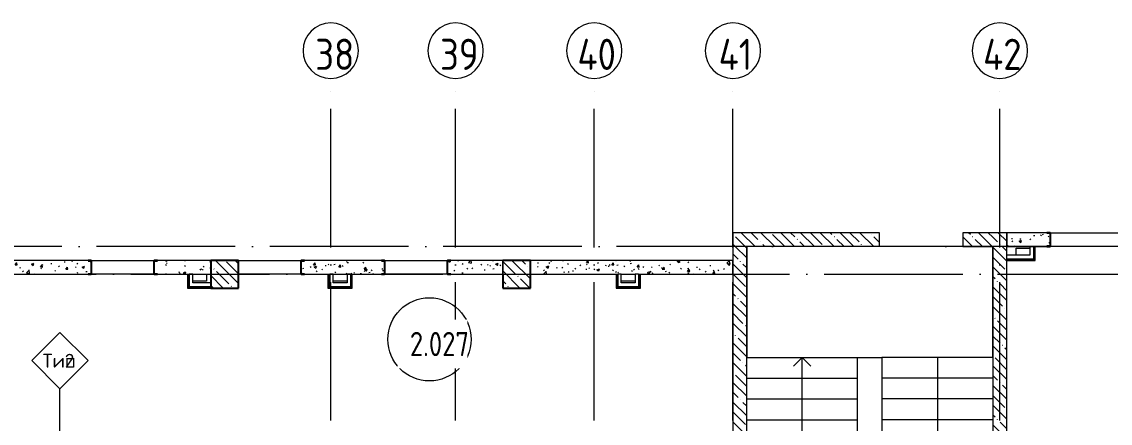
# Model space of a CAD drawing. Header units: millimetres. Extents: x -68946 to 288321, y -402657 to 324925.
# Drawn here: x 154953 to 170650, y -64760 to -58965 of the extents above; entities that cross this region are included whole.
import ezdxf

# ---------------------------------------------------------------- set-up
doc = ezdxf.new("R2010")
doc.units = ezdxf.units.MM
doc.linetypes.add('ADSK_Линия сетки', pattern=[2500, 2000, -250, 0, -250])
for name, color, linetype, lineweight in [('A-AREA-____-IDEN', 250, 'Continuous', 9), ('A-FLOR-____-OTLN', 192, 'Continuous', 9), ('A-WALL-____-IDEN', 250, 'Continuous', 9), ('A-WALL-____-MCUT', 250, 'Continuous', 13), ('A-WALL-____-PATT', 250, 'Continuous', 13), ('A-WALL-FNSH-MCUT', 250, 'Continuous', 13), ('I-WALL-____-OTLN', 250, 'Continuous', 9), ('S-COLS-____-MCUT', 250, 'Continuous', 25), ('S-COLS-____-OTLN', 250, 'Continuous', 9), ('S-GRID-____-IDEN', 250, 'Continuous', 9), ('S-GRID-____-OTLN', 250, 'Continuous', 9), ('S-STRS-____-OTLN', 250, 'Continuous', 5)]:
    doc.layers.add(name, color=color, linetype=linetype, lineweight=lineweight)
doc.styles.add('GOST Common', font='', dxfattribs={"width": 0.9, "height": 350})
doc.styles.add('ISOCPEUR', font='isocpeur.ttf', dxfattribs={"width": 0.8, "height": 100})
doc.styles.add('ISOCPEUR_3', font='isocpeur.ttf', dxfattribs={"height": 250})
doc.styles.get('GOST Common').set_extended_font_data('GOST Common')
pattern_1 = [(135, (28708.77, -120984.93), (-142.5612, -142.5612), []), (135, (28851.33, -120984.93), (-142.5612, -142.5612), [252.016, -50.403, 3.353, -47.05])]
pattern_2 = [(50, (28708.77, -120984.93), (364.36793, -31.8783), [38.1, -419.1]), (355, (28708.77, -120984.93), (-70.48585, 382.1133), [30.48, -335.28]), (100.451, (28739.14, -120987.6), (293.885, 350.2334), [32.38, -356.18]), (46.184, (28708.77, -120883.33), (542.1585, -84.0858), [57.15, -628.65]), (96.636, (28753.95, -120890.34), (474.8049, 494.8554), [48.57, -534.27]), (351.184, (28708.8, -120883.33), (474.8102, 494.85), [45.72, -502.92]), (21, (28759.57, -120908.73), (303.22847, -204.53046), [38.1, -419.1]), (326, (28759.57, -120908.73), (123.6039, 368.376), [30.48, -335.28]), (71.451, (28784.84, -120925.78), (426.8341, 163.8427), [32.38, -356.18]), (37.5, (28708.77, -120984.93), (6.17665, 169.11015), [16.764, -314.452, 16.764, -323.596, -336.55]), (37.5, (28708.77, -120984.93), (6.17665, 169.11015), [-671.576, 16.764, -319.786]), (7.5, (28708.77, -120984.93), (133.63888, 200.3615), [16.764, -177.292, 16.764, -306.832, -128.27]), (7.5, (28708.77, -120984.93), (133.63888, 200.3615), [-517.652, 16.764, -111.506]), (327.5, (28595.49, -120984.93), (271.18182, -11.45836), [16.764, -110.236, 16.764, -379.476, -525.78]), (327.5, (28595.49, -120984.93), (271.18182, -11.45836), [-523.24, 16.764, -509.016]), (317.5, (28544.7, -120984.93), (296.2585, 50.85285), [16.764, -148.336, 16.764, -246.38, -373.38]), (317.5, (28544.7, -120984.93), (296.2585, 50.85285), [-428.244, 16.764, -356.616])]

# ---------------------------------------------------------------- blocks, each defined once
blk = doc.blocks.new('ADSK_КолоннаНесущая_Швеллер_Гнутый_ГОСТ 8278-83 - 200х50х4_таб_1 2-38569602-АР1_Кладочный план 2 этажа С2и3')
at = {"layer": 'S-COLS-____-MCUT'}
for p, q in [((-10.1, 90), (-10.1, -90)), ((-6.1, -90), (-6.1, 90)), ((39.9, 100), (-0.1, 100)), ((-0.1, 96), (39.9, 96)), ((39.9, 96), (39.9, 100)), ((39.9, -96), (-0.1, -96)), ((-0.1, -100), (39.9, -100)), ((39.9, -100), (39.9, -96))]:
    blk.add_line(p, q, dxfattribs=at)
for centre, radius, start, end in [((-0.1, 90), 10, 90, 180), ((-0.1, 90), 6, 90, 180), ((-0.1, -90), 10, 180, 270), ((-0.1, -90), 6, 180, 270)]:
    blk.add_arc(centre, radius, start, end, dxfattribs=at)
blk = doc.blocks.new('Ось сетки - Круг_Ø8 мм-39983606-АР1_Кладочный план 2 этажа С2и3')
at = {"layer": 'S-GRID-____-IDEN'}
for start, end in [(360, 180), (180, 360)]:
    blk.add_arc((0, 0), 4, start, end, dxfattribs=at)
blk = doc.blocks.new('AAR_СКБ_Марка_Помещения_мал - Номер-28977439-АР1_Кладочный план 2 этажа С2и3')
at = {"layer": 'A-AREA-____-IDEN'}
blk.add_circle((-0.028, 0), 3, dxfattribs=at)
blk = doc.blocks.new('ADSK_Марка_Стена - Типоразмер_ADSK_Марка-30564887-АР1_Кладочный план 2 этажа С2и3')
at = {"layer": 'A-WALL-____-IDEN'}
for p, q in [((-0.16, 4.37), (-4.21, 0.31)), ((3.9, 0.31), (-0.16, 4.37)), ((-4.21, 0.31), (-0.16, -3.74)), ((-0.16, -3.74), (3.9, 0.31))]:
    blk.add_line(p, q, dxfattribs=at)

msp = doc.modelspace()

# ---------------------------------------------------------------- hatches: boundary and pattern name
at = {"layer": 'A-WALL-____-PATT', "lineweight": 15}
h = msp.add_hatch(dxfattribs=at)
h.set_pattern_fill('FP_40', color=256, style=0, pattern_type=2)
h.set_pattern_definition(pattern_1)
h.paths.add_polyline_path([(168958.2503, -62209.9342), (168958.2503, -62009.9342), (168523.7722, -62009.9342), (168523.7722, -62209.9342)])
h.paths.add_polyline_path([(165208.7722, -62209.9342), (167323.7722, -62209.9342), (167323.7722, -62009.9342), (165208.7722, -62009.9342)])
h = msp.add_hatch(dxfattribs=at)
h.set_pattern_fill('FP_40', color=256, style=0, pattern_type=2)
h.set_pattern_definition(pattern_1)
h.paths.add_polyline_path([(169158.2503, -71089.9336), (169158.2503, -70739.9336), (168958.2503, -70739.9336), (168958.2503, -71089.9336)])
h.paths.add_polyline_path([(169158.2503, -69099.9336), (169158.2503, -62009.9342), (168958.2503, -62009.9342), (168958.2503, -69099.9336)])
h = msp.add_hatch(dxfattribs=at)
h.set_pattern_fill('FP_83', color=256, style=0, pattern_type=2)
h.set_pattern_definition(pattern_2)
h.paths.add_polyline_path([(169157.7503, -62209.9342), (169787.7717, -62209.9342), (169787.7717, -62009.9342), (169157.7503, -62009.9342), (169157.7503, -62027.0009)])
h.paths.add_polyline_path([(173087.7717, -62209.9342), (173758.7503, -62209.9342), (173758.7503, -62009.9342), (173087.7717, -62009.9342)])
h = msp.add_hatch(dxfattribs=at)
h.set_pattern_fill('FP_40', color=256, style=0, pattern_type=2)
h.set_pattern_definition(pattern_1)
h.paths.add_polyline_path([(165407.2722, -70889.9336), (165407.2722, -62209.9342), (165207.2722, -62209.9342), (165207.2722, -70889.9336)])
h = msp.add_hatch(dxfattribs=at)
h.set_pattern_fill('FP_83', color=256, style=0, pattern_type=2)
h.set_pattern_definition(pattern_2)
h.paths.add_polyline_path([(157678.7503, -62609.9347), (157678.7503, -62409.9347), (156858.7722, -62409.9346), (156858.7722, -62609.9346), (157418.7722, -62609.9347)])
h.paths.add_polyline_path([(155958.7722, -62609.9345), (155958.7722, -62409.9345), (154758.7717, -62409.9344), (154758.7717, -62609.9344), (154984.0024, -62609.9344)])
h.paths.add_polyline_path([(153858.7717, -62609.9343), (153858.7717, -62409.9343), (153058.7503, -62409.9342), (153058.7503, -62609.9342), (153559.5296, -62609.9342)])
h = msp.add_hatch(dxfattribs=at)
h.set_pattern_fill('FP_83', color=256, style=0, pattern_type=2)
h.set_pattern_definition(pattern_2)
h.paths.add_polyline_path([(159706.2722, -62609.9336), (160188.7722, -62609.9336), (160188.7722, -62409.9336), (158978.7503, -62409.9336), (158978.7503, -62609.9336), (159693.7722, -62609.9336)])
h.paths.add_polyline_path([(161088.7722, -62609.9336), (161888.7503, -62609.9336), (161888.7503, -62409.9336), (161088.7722, -62409.9336)])
h = msp.add_hatch(dxfattribs=at)
h.set_pattern_fill('FP_83', color=256, style=0, pattern_type=2)
h.set_pattern_definition(pattern_2)
h.paths.add_polyline_path([(165208.7503, -62609.9336), (165208.7503, -62409.9336), (162288.7503, -62409.9336), (162288.7503, -62609.9336), (164955.3124, -62609.9336)])
at = {"layer": 'S-COLS-____-OTLN', "lineweight": 5}
h = msp.add_hatch(dxfattribs=at)
h.set_pattern_fill('FP_40', color=256, style=0, pattern_type=2)
h.set_pattern_definition(pattern_1)
h.paths.add_polyline_path([(157678.7503, -62809.9347), (158078.7503, -62809.9347), (158078.7503, -62409.9347), (157678.7503, -62409.9347)])
h = msp.add_hatch(dxfattribs=at)
h.set_pattern_fill('FP_40', color=256, style=0, pattern_type=2)
h.set_pattern_definition(pattern_1)
h.paths.add_polyline_path([(162288.7503, -62809.9347), (162288.7503, -62409.9347), (161888.7503, -62409.9347), (161888.7503, -62809.9347), (162106.3667, -62809.9347)])

# ---------------------------------------------------------------- linework, layer by layer
at = {"layer": 'A-FLOR-____-OTLN'}
for p, q in [((169291.2284, -62334.9342), (169291.2284, -62234.9347)), ((169291.2284, -62234.9347), (169491.2284, -62234.9347)), ((157618.7722, -62609.9347), (157618.7722, -62709.9336)), ((157618.7722, -62709.9336), (157418.7722, -62709.9336)), ((159643.7722, -62709.9336), (159443.7722, -62709.9336)), ((163798.7722, -62709.9336), (163598.7722, -62709.9336))]:
    msp.add_line(p, q, dxfattribs=at)
at = {"layer": 'A-WALL-____-IDEN'}
msp.add_line((155502.3629, -66114.9336), (155502.3629, -64261.5498), dxfattribs=at)
at = {"layer": 'A-WALL-____-MCUT', "color": 7, "lineweight": 15}
for p, q in [((167323.7722, -62009.9342), (165208.7722, -62009.9342)), ((165208.7722, -62009.9342), (165208.7722, -62209.9342)), ((167323.7722, -62209.9342), (167323.7722, -62009.9342)), ((168958.2503, -62009.9342), (168523.7722, -62009.9342)), ((168523.7722, -62009.9342), (168523.7722, -62209.9342)), ((169158.2503, -62009.9342), (168958.2503, -62009.9342)), ((169787.7717, -62009.9342), (169157.7503, -62009.9342)), ((169157.7503, -62009.9342), (169157.7503, -62209.9342)), ((169158.2503, -69069.9336), (169158.2503, -62009.9342)), ((169787.7717, -62209.9342), (169787.7717, -62009.9342)), ((167323.7722, -62209.9342), (165207.2722, -62209.9342)), ((165207.2722, -62209.9342), (165207.2722, -71089.9336)), ((165407.2722, -70889.9336), (165407.2722, -62209.9342)), ((168523.7722, -62209.9342), (168958.2503, -62209.9342)), ((168958.2503, -62209.9342), (168958.2503, -69069.9336)), ((169157.7503, -62209.9342), (169787.7717, -62209.9342)), ((155958.7722, -62409.9345), (154758.7717, -62409.9344)), ((155958.7722, -62609.9345), (155958.7722, -62409.9345)), ((157678.7503, -62409.9347), (156858.7722, -62409.9346)), ((156858.7722, -62409.9346), (156858.7722, -62609.9346)), ((157678.7503, -62609.9347), (157678.7503, -62409.9347)), ((160188.7722, -62409.9336), (158978.7503, -62409.9336)), ((158978.7503, -62409.9336), (158978.7503, -62609.9336)), ((160188.7722, -62609.9336), (160188.7722, -62409.9336)), ((161888.7503, -62409.9336), (161088.7722, -62409.9336)), ((161088.7722, -62409.9336), (161088.7722, -62609.9336)), ((165208.7503, -62409.9336), (162288.7503, -62409.9336)), ((162288.7503, -62409.9336), (162288.7503, -62609.9336)), ((165208.7503, -62609.9336), (165208.7503, -62409.9336)), ((154758.7717, -62609.9344), (155958.7722, -62609.9345)), ((156858.7722, -62609.9346), (157368.7722, -62609.9347)), ((157418.7722, -62609.9347), (157678.7503, -62609.9347)), ((158978.7503, -62609.9336), (159393.7722, -62609.9336)), ((159443.7722, -62609.9336), (159643.7722, -62609.9336)), ((159693.7722, -62609.9336), (160188.7722, -62609.9336)), ((161088.7722, -62609.9336), (161888.7503, -62609.9336)), ((162288.7503, -62609.9336), (163548.7722, -62609.9336)), ((163598.7722, -62609.9336), (163798.7722, -62609.9336)), ((163848.7722, -62609.9336), (165208.7503, -62609.9336))]:
    msp.add_line(p, q, dxfattribs=at)
at = {"layer": 'A-WALL-____-MCUT', "color": 30, "lineweight": 15}
for p, q in [((169541.2284, -62209.9342), (169491.2284, -62209.9342)), ((169491.2284, -62209.9342), (169491.2284, -62334.9342)), ((169541.2284, -62209.9342), (169541.2284, -62384.9342)), ((169491.2284, -62334.9342), (169158.2503, -62334.9342)), ((169158.2503, -62384.9342), (169541.2284, -62384.9342)), ((157368.7722, -62609.9347), (157368.7722, -62784.9347)), ((157418.7722, -62734.9347), (157418.7722, -62609.9347)), ((159393.7722, -62609.9336), (159393.7722, -62784.9347)), ((159443.7722, -62734.9347), (159443.7722, -62609.9336)), ((159643.7722, -62609.9336), (159643.7722, -62734.9347)), ((159693.7722, -62609.9336), (159693.7722, -62784.9347)), ((163548.7722, -62609.9336), (163548.7722, -62784.9347)), ((163598.7722, -62734.9347), (163598.7722, -62609.9336)), ((163798.7722, -62609.9336), (163798.7722, -62734.9347)), ((163848.7722, -62609.9336), (163848.7722, -62784.9347)), ((157368.7722, -62784.9347), (157678.7503, -62784.9347)), ((157678.7503, -62734.9347), (157418.7722, -62734.9347)), ((157678.7503, -62784.9347), (157678.7503, -62734.9347)), ((159393.7722, -62784.9347), (159693.7722, -62784.9347)), ((159643.7722, -62734.9347), (159443.7722, -62734.9347)), ((163548.7722, -62784.9347), (163848.7722, -62784.9347)), ((163798.7722, -62734.9347), (163598.7722, -62734.9347))]:
    msp.add_line(p, q, dxfattribs=at)
at = {"layer": 'A-WALL-____-MCUT', "color": 42, "lineweight": 15}
for p, q in [((169553.7284, -62209.9342), (169553.7284, -62397.4342)), ((169158.2503, -62397.4342), (169553.7284, -62397.4342)), ((157356.2722, -62609.9347), (157356.2722, -62797.4347)), ((157418.7722, -62609.9347), (157368.7722, -62609.9347)), ((159381.2722, -62609.9336), (159381.2722, -62797.4347)), ((159443.7722, -62609.9336), (159393.7722, -62609.9336)), ((159693.7722, -62609.9336), (159643.7722, -62609.9336)), ((159706.2722, -62609.9336), (159706.2722, -62797.4347)), ((163536.2722, -62609.9336), (163536.2722, -62797.4347)), ((163598.7722, -62609.9336), (163548.7722, -62609.9336)), ((163848.7722, -62609.9336), (163798.7722, -62609.9336)), ((163861.2722, -62609.9336), (163861.2722, -62797.4347)), ((157356.2722, -62797.4347), (157678.7503, -62797.4347)), ((159381.2722, -62797.4347), (159706.2722, -62797.4347)), ((163536.2722, -62797.4347), (163861.2722, -62797.4347))]:
    msp.add_line(p, q, dxfattribs=at)
at = {"layer": 'A-WALL-____-MCUT', "lineweight": 15}
msp.add_line((161888.7503, -62609.9336), (161888.7503, -62409.9336), dxfattribs=at)
at = {"layer": 'A-WALL-FNSH-MCUT', "lineweight": 15}
for p, q in [((169566.2284, -62209.9342), (169541.2284, -62209.9342)), ((169566.2284, -62409.9342), (169566.2284, -62209.9342)), ((169158.2503, -62409.9342), (169566.2284, -62409.9342)), ((157343.7722, -62609.9347), (157343.7722, -62809.9347)), ((159368.7722, -62609.9336), (159368.7722, -62809.9347)), ((159718.7722, -62809.9347), (159718.7722, -62609.9336)), ((163523.7722, -62609.9336), (163523.7722, -62809.9347)), ((163873.7722, -62809.9347), (163873.7722, -62609.9336)), ((157678.7503, -62809.9347), (157678.7503, -62784.9347)), ((157343.7722, -62809.9347), (157678.7503, -62809.9347)), ((159368.7722, -62809.9347), (159718.7722, -62809.9347)), ((163523.7722, -62809.9347), (163873.7722, -62809.9347))]:
    msp.add_line(p, q, dxfattribs=at)
at = {"layer": 'I-WALL-____-OTLN', "lineweight": 15}
for p, q in [((169787.7717, -62009.9342), (173087.7717, -62009.9342)), ((173087.7717, -62209.9342), (169787.7717, -62209.9342)), ((155958.7722, -62409.9345), (156858.7722, -62409.9346)), ((158078.7503, -62409.9336), (158978.7503, -62409.9336)), ((160188.7722, -62409.9336), (161088.7722, -62409.9336)), ((156858.7722, -62609.9346), (155958.7722, -62609.9345)), ((158978.7503, -62609.9336), (158078.7503, -62609.9336)), ((161088.7722, -62609.9336), (160188.7722, -62609.9336))]:
    msp.add_line(p, q, dxfattribs=at)
at = {"layer": 'S-COLS-____-MCUT'}
for p, q in [((158078.7503, -62409.9347), (157678.7503, -62409.9347)), ((157678.7503, -62409.9347), (157678.7503, -62809.9347)), ((158078.7503, -62809.9347), (158078.7503, -62409.9347)), ((162288.7503, -62409.9347), (161888.7503, -62409.9347)), ((162288.7503, -62809.9347), (162288.7503, -62409.9347)), ((161888.7503, -62609.9336), (161888.7503, -62809.9347)), ((157678.7503, -62809.9347), (158078.7503, -62809.9347)), ((161888.7503, -62809.9347), (162288.7503, -62809.9347))]:
    msp.add_line(p, q, dxfattribs=at)
at = {"layer": 'S-COLS-____-OTLN'}
msp.add_line((161888.7503, -62409.9347), (161888.7503, -62609.9336), dxfattribs=at)
at = {"layer": 'S-GRID-____-OTLN', "linetype": 'ADSK_Линия сетки'}
for p, q in [((159408.7722, -124723.7741), (159408.7722, -59782.9296)), ((161208.7722, -124723.7741), (161208.7722, -59782.9296)), ((163208.7722, -124723.7747), (163208.7722, -59782.9296)), ((165208.7722, -124723.7741), (165208.7722, -59782.9296)), ((169058.7722, -124723.7741), (169058.7722, -59782.9296)), ((185529.6518, -62209.9342), (128028.7722, -62209.9342)), ((94022.7944, -62609.9342), (184259.6518, -62609.9342))]:
    msp.add_line(p, q, dxfattribs=at)
at = {"layer": 'S-STRS-____-OTLN'}
for p, q in [((165408.7722, -62209.9342), (165408.7722, -63809.9347)), ((168523.7722, -62209.9342), (167323.7722, -62209.9342)), ((168957.7503, -63809.9347), (168957.7503, -62209.9342)), ((165407.2722, -63809.9347), (167007.2722, -63809.9347)), ((165407.2722, -63809.9347), (167007.2722, -63809.9347)), ((167007.2722, -63809.9347), (167008.7722, -63809.9347)), ((167007.2722, -64109.9347), (167007.2722, -63809.9347)), ((167008.7722, -63809.9347), (167357.7503, -63809.9347)), ((168957.7503, -63809.9347), (167357.7503, -63809.9347)), ((167357.7503, -63809.9347), (167357.7503, -64109.9347)), ((168957.7503, -63809.9347), (167357.7503, -63809.9347)), ((168957.7503, -63809.9347), (168957.7503, -64109.9347)), ((165407.2722, -64109.9347), (167007.2722, -64109.9347)), ((165407.2722, -64109.9347), (167007.2722, -64109.9347)), ((167007.2722, -64409.9347), (167007.2722, -64109.9347)), ((167357.7503, -64109.9347), (167357.7503, -64409.9347)), ((168957.7503, -64109.9347), (167357.7503, -64109.9347)), ((168957.7503, -64109.9347), (167357.7503, -64109.9347)), ((168957.7503, -64109.9347), (168957.7503, -64409.9347)), ((165407.2722, -64409.9347), (167007.2722, -64409.9347)), ((165407.2722, -64409.9347), (167007.2722, -64409.9347)), ((167007.2722, -64709.9347), (167007.2722, -64409.9347)), ((167357.7503, -64409.9347), (167357.7503, -64709.9347)), ((168957.7503, -64409.9347), (167357.7503, -64409.9347)), ((168957.7503, -64409.9347), (167357.7503, -64409.9347)), ((168957.7503, -64409.9347), (168957.7503, -64709.9347)), ((165407.2722, -64709.9347), (167007.2722, -64709.9347)), ((165407.2722, -64709.9347), (167007.2722, -64709.9347)), ((167007.2722, -65009.9347), (167007.2722, -64709.9347)), ((167357.7503, -64709.9347), (167357.7503, -65009.9347)), ((168957.7503, -64709.9347), (167357.7503, -64709.9347)), ((168957.7503, -64709.9347), (167357.7503, -64709.9347)), ((168957.7503, -64709.9347), (168957.7503, -65009.9347))]:
    msp.add_line(p, q, dxfattribs=at)
at = {"layer": 'S-STRS-____-OTLN', "lineweight": 9}
for p, q in [((166207.2722, -63809.9347), (166082.2722, -63934.9347)), ((166207.2722, -64109.9347), (166207.2722, -63809.9347)), ((166207.2722, -63809.9347), (166332.2722, -63934.9347)), ((168157.7503, -63809.9347), (168157.7503, -64109.9347)), ((166207.2722, -64409.9347), (166207.2722, -64109.9347)), ((168157.7503, -64109.9347), (168157.7503, -64409.9347)), ((166207.2722, -64709.9347), (166207.2722, -64409.9347)), ((168157.7503, -64409.9347), (168157.7503, -64709.9347)), ((166207.2722, -65009.9347), (166207.2722, -64709.9347)), ((168157.7503, -64709.9347), (168157.7503, -65009.9347))]:
    msp.add_line(p, q, dxfattribs=at)

# ---------------------------------------------------------------- block references
at = {"layer": 'A-AREA-____-IDEN', "xscale": 200, "yscale": 200, "zscale": 99.99999999999993}
msp.add_blockref('AAR_СКБ_Марка_Помещения_мал - Номер-28977439-АР1_Кладочный план 2 этажа С2и3', (160837.5934, -63548.9898), dxfattribs=at)
at = {"layer": 'A-WALL-____-IDEN', "xscale": 99.99999999999993, "yscale": 99.99999999999993, "zscale": 99.99999999999993}
msp.add_blockref('ADSK_Марка_Стена - Типоразмер_ADSK_Марка-30564887-АР1_Кладочный план 2 этажа С2и3', (155517.9879, -63887.0829), dxfattribs=at)
at = {"layer": 'S-COLS-____-OTLN', "rotation": 180}
for p in [(169777.6717, -62109.9938), (155948.6722, -62509.9932), (160178.6722, -62509.9932)]:
    msp.add_blockref('ADSK_КолоннаНесущая_Швеллер_Гнутый_ГОСТ 8278-83 - 200х50х4_таб_1 2-38569602-АР1_Кладочный план 2 этажа С2и3', p, dxfattribs=at)
at = {"layer": 'S-COLS-____-OTLN'}
for p in [(156868.8722, -62509.9336), (158988.8503, -62509.9336), (161098.8722, -62509.9336)]:
    msp.add_blockref('ADSK_КолоннаНесущая_Швеллер_Гнутый_ГОСТ 8278-83 - 200х50х4_таб_1 2-38569602-АР1_Кладочный план 2 этажа С2и3', p, dxfattribs=at)
at = {"layer": 'S-GRID-____-IDEN', "xscale": 99.99999999999993, "yscale": 99.99999999999993, "zscale": 99.99999999999993}
for p in [(159408.7722, -59382.9296), (161208.7722, -59382.9296), (163208.7722, -59382.9296), (165208.7722, -59382.9296), (169058.7722, -59382.9296)]:
    msp.add_blockref('Ось сетки - Круг_Ø8 мм-39983606-АР1_Кладочный план 2 этажа С2и3', p, dxfattribs=at)

# ---------------------------------------------------------------- texts
at = {"layer": 'A-WALL-____-IDEN', "char_height": 200, "attachment_point": 1, "style": 'ISOCPEUR_3'}
for s, insert, width in [('Тип', (155253.607, -63757.4143), 387.215062), (' 2', (155573.0914, -63757.4143), 230.084312)]:
    msp.add_mtext(s, dxfattribs=dict(at, insert=insert, width=width))
at = {"layer": 'S-GRID-____-IDEN', "color": 18, "true_color": 0x000000, "char_height": 450, "attachment_point": 1, "style": 'GOST Common'}
for s, insert, width in [('38', (159184.7416, -59210.3963), 541.139062), ('39', (160984.7416, -59210.3963), 541.139062), ('40', (162966.7416, -59210.3963), 584.430187), ('41', (165002.7416, -59210.3963), 497.847937), ('42', (168816.7416, -59210.3963), 584.430187)]:
    msp.add_mtext(s, dxfattribs=dict(at, insert=insert, width=width))

# ---------------------------------------------------------------- next in the draw order: texts
at = {"layer": 'A-AREA-____-IDEN', "insert": (160549.6931, -63441.5042), "char_height": 350, "width": 654.177, "attachment_point": 1, "style": 'ISOCPEUR', "bg_fill": 3, "box_fill_scale": 1.5, "bg_fill_color": 256, "bg_fill_transparency": 0}
msp.add_mtext('2.027', dxfattribs=at)

doc.saveas('drawing.dxf')
